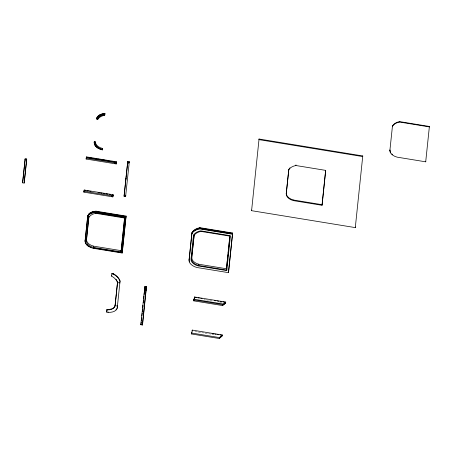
<?xml version="1.0" encoding="UTF-8"?>
<svg xmlns="http://www.w3.org/2000/svg" width="452" height="452" viewBox="0 0 452 452"><rect width="100%" height="100%" fill="white"/><g stroke="black" fill="none" stroke-linecap="round" stroke-linejoin="round"><path stroke-width="0.34" stroke-dasharray="2.26 1.69" d="M204.129 299.501L205.519 299.727M206.214 299.84L208.993 300.297M209.688 300.411L213.158 300.976M219.406 301.992L222.881 302.563M194.908 331.48L197.643 331.926M198.326 332.039L201.061 332.486M201.745 332.599L204.479 333.039M205.163 333.152L207.897 333.599M208.581 333.712L211.316 334.158M211.999 334.271L214.05 334.604"/><path stroke-width="0.68" d="M88.954 216.423L86.558 239.554A9.023 5.447 11.2 0 0 93.575 246.159L93.236 248.306L93.315 247.911L122.232 252.628L122.153 253.024L93.236 248.306C89.671 247.447 85.066 245.159 85.078 240.933L87.62 216.7L87.541 217.09C88.377 213.474 92.558 212.197 95.835 211.999L95.756 212.395C92.75 212.598 89.247 213.576 87.778 216.463L87.852 216.073M94.18 143.165L94.298 141.674L95.502 141.871A9.023 5.447 11.2 0 0 102.514 148.476L102.344 149.793C98.915 148.945 94.355 146.804 94.259 142.775M22.6 182.817L25.182 158.731L26.12 159.426L26.227 158.901L26.719 158.98L24.329 182.111L24.137 183.066L22.6 182.817L25.182 158.731M24.137 183.066L26.719 158.98M116.497 162.437L116.226 163.946L86.14 159.036L86.338 157.714M86.377 157.833L86.405 157.528L86.14 159.036M86.445 157.194L86.473 156.889L116.565 161.805L116.531 162.104M113.062 195.671L113.09 195.366L112.825 196.874L83.908 192.156L84.004 191.213L84.241 190.009L113.158 194.733L112.469 194.925M84.072 191.173L84.174 190.648L83.908 192.156M84.241 190.009L84.208 190.315L85.586 190.535M96.609 118.938C97.383 115.345 101.632 114.079 104.864 113.887L104.943 113.492C101.593 113.667 97.123 115.096 96.609 118.938L97.728 119.571A14.272 8.611 11.2 0 1 104.683 115.249L104.943 113.492M94.298 141.674L94.185 142.425M96.688 118.548L96.728 118.187M102.514 148.476L102.299 149.827L101.982 149.776A9.306 5.61 11.2 0 1 94.756 142.968L94.88 142.177L94.219 142.069M97.186 119.481L97.31 118.69A14.713 8.876 11.2 0 1 104.474 114.232L104.819 114.288L104.683 115.249M94.756 142.968L94.88 142.177M97.27 119.045L97.31 118.69M85.242 240.108L87.784 215.87C88.914 212.53 92.818 211.372 95.999 211.174L126.091 216.084L122.317 252.193L121.656 252.086M86.321 240.775L88.711 217.644A14.272 8.611 11.2 0 1 95.66 213.321L124.549 218.033L125.147 217.598L121.537 252.515L121.046 251.9L93.332 247.38A9.023 5.447 11.2 0 1 86.321 240.775L86.558 239.554M95.66 213.321L95.999 211.174M102.299 149.827L102.35 149.307A9.023 5.447 11.2 0 1 95.338 142.702L94.79 142.612M111.616 196.677L111.717 195.739M115.023 163.748L115.119 162.81L115.802 162.217L86.372 157.415M116.226 163.946L115.633 163.2L116.328 163.008L86.236 158.098L86.473 156.889M112.825 196.874L112.232 196.128L112.887 196.236L113.158 194.733M112.887 196.236L112.921 195.936L84.004 191.213M116.921 308.648A10.238 6.175 11.2 0 0 117.35 307.247L117.277 307.637A10.238 6.175 11.2 0 1 108.062 312.326L106.712 312.106L107.028 309.445A9.023 5.447 11.2 0 0 115.147 305.309L117.543 282.184A14.272 8.611 11.2 0 0 117.108 281.008M107.028 309.445L106.712 312.106M119.904 282.568L119.825 282.963L117.463 282.573A14.272 8.611 11.2 0 0 111.621 276.161L111.932 273.5L113.441 273.748A16.182 9.763 11.2 0 1 120.062 281.02L117.277 307.637M125.306 195.473L125.803 195.558L125.611 196.513L124.074 196.258L127.763 161.437L128.707 162.132L128.566 163.511M124.074 196.258L127.763 161.437M125.611 196.513L129.306 161.686L128.809 161.607L128.707 162.132M124.549 218.033L121.046 251.9L122.69 237.13M122.825 235.78L123.599 228.328M123.741 226.972L124.718 217.491M125.351 216.367L125.227 217.209M122.153 253.024L125.927 216.909L95.53 211.909A14.713 8.876 11.2 0 0 93.123 212.587M145.437 286.427L144.973 289.619L145.521 289.704L145.99 286.517L146.482 286.596L142.51 325.005L140.973 324.751L140.838 324.361L144.945 286.348L145.437 286.427L145.075 289.918M140.973 324.751L141.256 322.01M141.397 320.637L141.679 317.892M141.894 315.835L142.177 313.095M142.318 311.722L142.6 308.976M142.747 307.609L142.956 305.552L142.589 307.428M143.239 302.806L143.527 300.066M143.668 298.693L143.951 295.947M144.092 294.574L144.945 286.348M145.629 290.009L145.99 286.517M142.403 324.7L146.019 289.788M189.06 260.03L191.846 233.43A16.182 9.763 11.2 0 1 199.727 228.52L232.486 233.865L228.441 272.646L197.01 267.522A10.238 6.175 11.2 0 1 189.06 260.03L189.134 259.657A10.238 6.175 11.2 0 0 189.128 260.392M228.684 271.426L228.605 271.805L232.656 233.023L199.897 227.678A16.182 9.763 11.2 0 0 192.015 232.582L189.23 259.182L189.303 258.81M191.586 258.866L194.219 234.515L191.586 258.866A9.023 5.447 11.2 0 0 198.597 265.471L226.311 269.991L228.023 254.549M193.823 300.868L194.507 296.975L225.757 302.077L223.424 304.688L225.689 302.71L225.655 303.015L222.712 305.58L193.823 300.868L194.507 296.975M193.993 299.885L194.027 299.546M194.411 297.913L194.439 297.614M191.591 333.983L192.275 330.096L222.35 335.005L220.017 337.616L222.282 335.638L222.254 335.943L219.305 338.508L191.591 333.983L191.789 332.666M192.173 331.033L192.207 330.734M192.241 330.395L192.275 330.096M226.311 269.991L229.814 236.125L200.925 231.413A14.272 8.611 11.2 0 0 193.976 235.735M219.305 338.508L219.401 337.571L222.35 335.005M222.712 305.58L222.808 304.642L225.757 302.077M228.164 253.193L229.842 236.938M251.583 210.683L259.052 139.024L362.764 155.951L355.295 227.605L251.583 210.683L251.702 210.078M286.235 193.823L288.817 169.376L286.235 193.823A9.306 5.61 11.2 0 0 293.461 200.631L322.033 205.293L325.689 170.477M322.033 205.293L325.643 170.376L295.862 165.517A14.713 8.876 11.2 0 0 288.698 169.98M389.901 150.346L392.455 126.068A14.713 8.876 11.2 0 1 399.619 121.611L429.4 126.47L425.705 161.822L397.133 157.155A9.306 5.61 11.2 0 1 389.901 150.346L389.991 149.911A9.306 5.61 11.2 0 0 390.737 152.629M146.482 286.596L145.877 290.743L144.335 290.495M96.881 117.955L96.96 117.565M97.214 117.356L97.293 116.966M97.638 116.791L97.717 116.401M98.152 116.266L98.231 115.876M98.756 115.78L98.83 115.39M99.434 115.345L99.513 114.955M94.327 143.917L94.4 143.527L95.039 145.42M100.191 114.961L100.271 114.565M94.615 144.674L94.688 144.278M95.338 142.702L95.502 141.871M101.022 114.627L101.095 114.232M95.604 146.143L95.677 145.747L96.287 146.832M101.909 114.35L101.988 113.96M102.853 114.136L102.926 113.74M97.09 147.482L97.163 147.092M103.836 113.977L103.915 113.588M97.22 119.125A14.713 8.876 11.2 0 1 104.389 114.667L104.474 114.232M97.988 148.081L98.067 147.691M87.784 215.87L87.705 216.265C88.835 212.92 92.739 211.762 95.92 211.564L126.012 216.474L126.091 216.084M87.942 215.638L88.016 215.242M88.106 215.864L88.185 215.474M88.27 215.039L88.349 214.643M88.53 215.299L88.609 214.909M88.694 214.474L88.773 214.078M89.05 214.773L89.123 214.384M89.213 213.949L89.287 213.553M101.982 149.776L102.073 149.341L102.344 149.793M89.649 214.293L89.728 213.898M89.812 213.463L89.891 213.073M90.332 213.852L90.411 213.463M90.496 213.028L90.575 212.632M85.078 240.933L85.157 240.543L85.078 241.673M85.219 242.425L85.298 242.035L85.507 243.182M91.089 213.468L91.168 213.073M91.253 212.638L91.332 212.248M91.914 213.135L91.993 212.745M92.078 212.304L92.157 211.915M85.936 243.927L86.01 243.532M86.496 244.651L86.575 244.255L88.061 245.6L87.982 245.99M92.801 212.858L92.88 212.468M92.965 212.033L93.044 211.638M87.18 245.34L87.259 244.95M93.745 212.643L93.824 212.248M93.909 211.813L93.988 211.423M94.734 212.485L94.813 212.095M94.897 211.66L94.976 211.265M95.445 212.344L95.53 211.909M88.886 246.589L88.965 246.199L89.954 246.735M95.88 211.965L95.796 212.406L125.848 217.305L125.927 216.909M90.942 247.6L91.021 247.204M115.599 163.534L115.802 162.217M116.26 163.641L116.565 161.805M112.164 196.767L112.328 195.784M125.825 179.325L126.012 178.37M129.306 161.686L129.114 162.647L127.577 162.392M111.932 273.5L111.859 273.895L113.362 274.138A16.182 9.763 11.2 0 1 119.989 281.41L120.062 281.02M111.621 276.161L111.7 275.771M113.362 274.138L113.441 273.748M108.062 312.326L108.141 311.936M122.317 252.193L122.396 251.804M117.543 282.184L115.068 305.705A9.023 5.447 11.2 0 1 106.949 309.84M115.147 305.309L115.068 305.705L117.435 306.089L117.514 305.699M191.846 233.43L191.772 233.803A16.182 9.763 11.2 0 1 199.654 228.898L232.413 234.243L232.486 233.865M192.015 232.582L191.942 232.955A16.182 9.763 11.2 0 1 199.824 228.051L232.577 233.396L232.656 233.023M199.654 228.898L199.727 228.52M199.824 228.051L199.897 227.678M198.597 265.471L198.84 264.25A9.023 5.447 11.2 0 1 191.829 257.646M228.441 272.646L228.514 272.273M259.052 139.024L258.934 139.628L362.645 156.55L362.764 155.951M295.862 165.517L295.981 164.918M293.461 200.631L293.58 200.033A9.306 5.61 11.2 0 1 286.353 193.224M355.295 227.605L355.413 227.006M392.455 126.068L392.37 126.503A14.713 8.876 11.2 0 1 399.534 122.046L429.315 126.905L429.4 126.47M399.534 122.046L399.619 121.611M425.705 161.822L425.79 161.387M104.389 114.667L104.734 114.723M87.129 157.307L88.496 157.528M89.863 157.754L91.231 157.974M92.598 158.2L93.965 158.42M95.332 158.646L96.7 158.867M98.067 159.093L99.434 159.313M100.802 159.539L102.169 159.759M103.542 159.985L104.909 160.206M293.58 200.033L322.152 204.694M24.99 159.686L26.532 159.94M124.26 195.304L124.758 195.383M124.656 195.908L125.204 195.998M86.965 190.761L88.343 190.987M89.722 191.213L91.101 191.439M97.994 192.563L99.372 192.789M100.751 193.01L102.129 193.236M103.508 193.462L104.887 193.688M106.265 193.914L107.644 194.14M109.022 194.36L110.401 194.586M95.717 212.796L125.147 217.598M93.575 246.159L121.289 250.679M198.84 264.25L226.554 268.77M195.168 297.393L196.558 297.619M197.948 297.845L199.338 298.071M200.722 298.297L202.112 298.523M214.615 300.563L215.999 300.789M217.389 301.015L218.779 301.247M220.169 301.473L221.559 301.699M222.943 301.925L225.723 302.377M194.055 299.247L223.486 304.049M193.919 299.925L222.808 304.642M212.067 333.632L213.434 333.853M214.802 334.079L216.169 334.299M217.531 334.525L218.898 334.746M220.265 334.972L222.316 335.305M140.838 324.361L142.374 324.609L142.51 325.005M191.688 333.045L219.401 337.571M392.539 154.527A9.306 5.61 11.2 0 1 391.833 153.923M289.127 168.856A14.713 8.876 11.2 0 1 289.924 167.873M189.541 261.9A10.238 6.175 11.2 0 1 189.264 261.143M116.503 309.287A10.238 6.175 11.2 0 1 115.949 309.874M116.017 279.285A14.272 8.611 11.2 0 1 116.802 280.426M98.197 118.238A14.272 8.611 11.2 0 1 98.553 117.746M94.96 143.889A9.306 5.61 11.2 0 1 94.841 142.533M193.467 235.289L191.004 259.137A9.306 5.61 11.2 0 0 198.23 265.945L226.802 270.607L230.413 235.69L200.631 230.831A14.713 8.876 11.2 0 0 193.467 235.289"/></g></svg>
